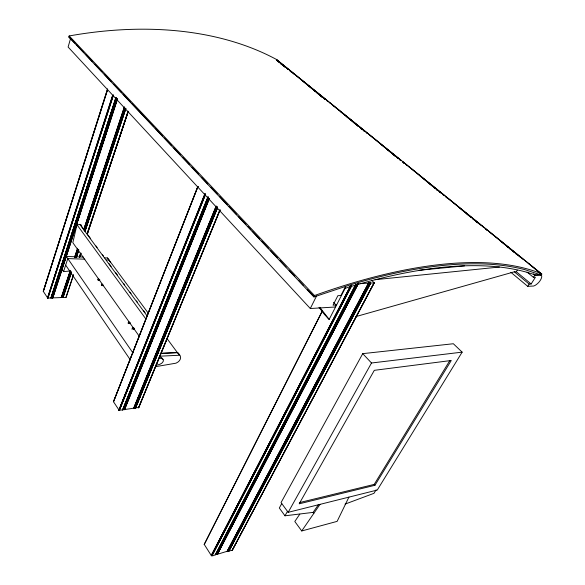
<?xml version="1.0" encoding="UTF-8"?>
<svg xmlns="http://www.w3.org/2000/svg" width="585" height="585" viewBox="0 0 585 585"><rect width="100%" height="100%" fill="white"/><g stroke="black" fill="none" stroke-linecap="round" stroke-linejoin="round"><path stroke-width="0.88" d="M541.754 273.992L541.666 273.802A510.683 200.063 -35.5 0 0 314.496 295.549A0.877 0.497 -43.1 0 0 313.662 296.456A0.877 0.497 -43.1 0 0 314.255 296.851L348.492 285.436A509.104 199.361 -35.5 0 1 524.942 269.678L540.781 274.906L541.747 274.051L276.581 59.524L276.72 59.933M370.064 283.067L228.472 551.041L370.064 283.067L374.246 282.943L371.599 280.208M73.556 274.884L66.222 297.143M276.727 59.904L285.231 66.895M83.648 229.166L81.498 226.234A2.186 1.609 -34.3 0 0 79.948 224.552L76.971 224.75L72.818 242.673L139.647 336.792M359.994 283.601L370.027 283.045M70.58 38.456L68.109 47.034L310.306 308.522L335.008 307.023L336.039 305.004L333.516 302.372M65.973 297.385L47.758 298.079L43.268 291.323L107.545 88.84M43.268 291.323L107.479 89.688M43.809 290.211L107.304 90.558M47.524 297.977L112.598 95.37M47.612 298.028L112.715 95.45M47.641 298.043L113.336 94.719M47.882 298.109L113.161 95.611M47.977 298.116L113.3 95.633M115.801 97.746L50.924 298.006L115.925 97.754M51.071 297.984L116.093 97.739M51.217 297.919L116.152 97.666M52.219 297.743L116.81 98.741M52.336 297.823L116.876 98.799M52.387 297.845L117 98.865M52.467 297.882L117.19 98.938M52.562 297.904L117.329 98.975L52.687 297.926M52.818 297.926L117.227 99.874M69.805 271.023L63.553 271.608L67.801 258.585L84.825 259.184M61.264 297.582L70.2 270.753M74.712 256.903L77.637 248.252M83.874 229.21L124.291 107.187M61.352 297.575L70.354 270.716M74.807 256.903L77.505 249.086M83.962 229.21L124.451 107.179M61.498 297.531L70.163 271.381M74.741 257.539L77.6 248.888M83.823 230.044L124.532 107.033M62.536 297.319L70.843 272.135M75.757 257.422L78.032 250.446M84.671 230.527L125.183 108.188L84.766 230.6M62.624 297.392L71.173 271.316M75.853 257.488L78.397 249.656M62.697 297.429L70.99 272.252M75.926 257.524L78.463 249.693M84.847 230.636L125.344 108.298M62.756 297.451L71.187 272.325L62.873 297.487M76.277 256.683L78.668 249.773M84.905 230.658L125.563 108.386M76.394 256.72L78.763 249.788L76.496 256.735M85.03 230.695L125.665 108.415M62.968 297.502L71.121 273.224M85.125 230.717L125.804 108.444M63.1 297.509L71.187 273.224M76.62 256.749L78.668 250.672M85 231.594L125.87 108.452M65.908 297.392L73.447 274.899M80.664 253.268L79.48 256.735L80.774 253.261M128.005 111.391L87.275 233.371L128.122 111.399M79.458 257.539L80.964 253.1L79.516 257.48M138.813 407.445L119.201 410.334L113.49 401.741L197.847 186.403M113.49 401.741L197.964 186.388M198.03 186.388L113.607 401.442M204.838 193.825L118.879 410.187L205.035 193.964M119.011 410.268L205.138 194.008M119.099 410.304L204.911 194.9M119.201 410.334L205.028 194.929M119.303 410.348L205.525 194.11M119.45 410.348L205.635 194.118M122.557 409.939L207.916 196.962M122.682 409.909L208.055 196.933M122.799 409.851L208.136 196.889M123.888 409.456L208.501 198.461M123.962 409.529L208.538 198.498M124.013 409.558L208.735 198.615M124.093 409.602L208.838 198.659M124.188 409.639L208.947 198.695M124.291 409.661L209.108 198.732M124.437 409.675L209.218 198.746M124.539 409.675L209.291 198.754M133.57 408.469L216.077 206.256M133.665 408.447L216.245 206.227M133.811 408.381L216.326 206.176M134.894 408.008L216.655 207.741M134.974 408.081L217.079 206.966M135.003 408.096L217.262 207.061M135.113 408.147L217.364 207.105L135.208 408.176M217.481 207.134L135.245 408.191L217.247 208.004M135.42 408.206L217.393 208.026M135.552 408.198L217.43 208.026M138.513 407.803L219.836 210.015M138.579 407.796L219.989 210M138.711 407.745L220.136 209.898M348.909 497.14L337.128 521.367L301.728 530.961L294.803 521.498L299.776 514.171M310.306 308.522L316.529 296.017M227.28 551.253L217.423 554.266C215.602 553.564 213.598 556.869 211.265 555.472L204.223 544.379L322.496 310.555M204.26 544.459L322.503 310.81M345.633 286.321L340.901 295.527L337.874 295.681L333.019 305.18L336.039 305.004M319.015 307.366L324.551 314.54L329.15 319.454L345.669 287.301M350.393 285.985L211.302 555.523L350.539 286.102M211.404 555.611L350.656 286.16M211.499 555.67L350.781 286.219M211.602 555.713L350.912 286.262M211.711 555.735L351 286.292M211.792 555.75L351.548 285.502M211.909 555.75L351.717 285.517L212.055 555.721M215.28 554.851L355.834 284.208M215.412 554.799L355.885 284.273M216.677 554.068L356.579 284.997M216.699 554.09L357.135 284.273M216.801 554.178L357.208 284.317M216.867 554.214L357.333 284.376M357.377 284.39L216.969 554.251L357.464 284.42M217.086 554.28L358.02 283.645M217.203 554.295L358.144 283.659M217.313 554.288L358.269 283.666L217.423 554.266M226.958 551.677L368.616 282.891M227.053 551.648L368.674 282.964M227.229 551.516L368.704 283.169M228.384 550.982L369.808 282.921M228.362 550.96L369.91 282.986M232.464 549.761L232.223 550.251L228.574 551.085L370.232 283.125M228.72 551.121L370.407 283.169M228.837 551.136L370.495 283.184M228.947 551.128L370.649 283.191M232.186 550.258L374.166 282.701M232.223 550.251L374.203 282.752M232.391 550.156L374.254 282.862M362.737 353.647L281.056 502.588L288.186 512.328L377.266 490.047L462.143 352.141L453.346 343.739L362.737 353.647L371.504 363L462.143 352.141M281.758 503.553L279.316 507.999L284.983 515.802L313.129 512.38L318.255 504.921M284.983 515.802L287.469 511.348M288.186 512.328L371.504 363M299.344 502.632L374.217 484.395L449.909 360.426M374.956 485.279L451.269 360.499L374.312 370.327L299.191 503.817L374.956 485.279L374.217 484.395M376.104 489.857L373.976 493.323L345.055 504.109M355.892 316.595L514.317 271.806L516.328 271.74L517.25 270.255M510.851 272.296L527.721 286.321L529.14 284.076L531.143 283.981L535.414 277.239L533.41 277.319L527.056 272.12M533.41 277.319L534.844 275.052L541.015 274.928A7.327 3.137 -47.1 0 1 540.226 280.486A7.327 3.137 -47.1 0 1 533.717 286.021L527.721 286.321M301.728 530.961L320.002 504.372M204.45 543.962L204.223 544.379M344.477 288.573L348.287 287.301A506.72 198.3 -35.5 0 1 535.619 275.096L540.803 274.913M276.581 59.524A381.837 249.875 -30.4 0 0 69.198 35.941L68.789 36.943L313.743 296.807M227.229 551.15L228.34 550.938M158.623 358.532L161.16 358.291L163.471 359.57C163.902 363.263 159.04 365.135 155.961 365.018M155.522 366.693L175.99 363.175C181.109 360.982 182.483 356.053 177.43 352.66L160.29 353.442M375.08 279.696L499.407 267.031M419.226 270.248L464.585 265.846M159.478 356.214L179.346 355.256M160.224 353.355L177.365 352.572L178.257 353.311M159.127 357.157L161.387 357.377L162.805 359.197M106.324 259.945L109.007 260.033L110.558 262.416M83.311 257.056L66.31 256.427L133.029 353.048M104.781 257.846L107.465 257.948L108.964 259.996M276.734 59.809L401.054 160.407M402.487 161.46L541.717 274.153M286.672 67.948L288.069 69.191M289.517 70.244L325.004 99.062M326.452 100.115L327.849 101.366M329.296 102.412L330.715 103.56M332.141 104.715L364.784 131.237M366.239 132.29L367.621 133.534M369.077 134.587L401.01 160.539M402.465 161.584L404.557 163.412M406.019 164.458L407.401 165.709M408.856 166.754L440.783 192.714M442.245 193.759L444.337 195.58M445.799 196.633L447.174 197.884M448.644 198.929L480.563 224.881M482.033 225.927L483.4 227.185M485.579 228.801L486.954 230.051M488.424 231.097L520.336 257.056M521.813 258.102L523.18 259.352M528.204 263.272L541.644 274.292M276.69 60.028L285.188 66.982M286.635 68.072L288.025 69.286L286.591 68.167M290.189 70.946L291.579 72.16M293.026 73.242L294.452 74.39M300.844 79.56L324.96 99.165L323.483 98.104M326.415 100.247L327.797 101.461M332.806 105.417L334.225 106.565M340.616 111.735L358.342 126.163M359.797 127.252L361.888 129.036L359.716 127.376M363.343 130.119L364.733 131.34L363.248 130.287M366.188 132.422L367.57 133.636M380.396 143.91L398.114 158.345M399.57 159.42L400.952 160.641M403.123 162.294L404.506 163.515L403.014 162.462M405.961 164.597L407.365 165.774M420.169 176.085L437.887 190.52M439.342 191.595L440.724 192.816M442.896 194.469L444.278 195.69L442.808 194.608M445.741 196.765L447.137 197.949M459.942 208.26L471.261 217.525M472.731 218.6L477.653 222.695M479.122 223.77L480.497 224.991M485.513 228.94L486.91 230.124M499.722 240.435L511.063 249.663M512.504 250.775L517.454 254.833M518.895 255.945L520.292 257.129M539.494 272.603L541.622 274.328M276.647 60.123L282.314 64.745M283.71 65.929L285.151 67.048M290.101 71.099L291.542 72.218M307.183 84.825L315.71 91.721M317.092 92.935L322.101 96.898M346.956 117.007L355.483 123.903M358.32 126.199L356.857 125.11L358.254 126.294M387.438 149.753L395.248 156.078M398.092 158.374L396.623 157.292L398.019 158.469M399.511 159.522L400.93 160.67M427.211 181.935L435.021 188.253M437.858 190.549L436.388 189.467L437.785 190.651M439.284 191.697L440.702 192.853M466.976 214.11L471.239 217.554M472.636 218.739L474.793 220.428M477.631 222.724L476.161 221.649L477.55 222.827M506.749 246.285L508.168 247.433M509.564 248.618L511.012 249.736M512.401 250.921L514.559 252.603M515.926 253.824L517.403 254.906M277.253 60.833L279.433 62.507M280.807 63.706L282.27 64.803M283.666 65.981L285.114 67.107M313.516 90.09L315.644 91.816M317.019 93.015L319.198 94.69M322.035 96.986L320.573 95.889L321.962 97.066M323.461 98.134L324.88 99.282M353.281 122.272L355.409 123.991M361.801 129.168L360.331 128.071L361.727 129.248M363.226 130.316L364.645 131.464M393.756 155.025L395.175 156.173M433.522 187.2L434.947 188.355M280.756 63.758L282.204 64.884M68.818 36.972L74.887 43.063M533.425 273.897L534.844 275.052M516.387 271.791L531.143 283.981M514.383 271.857L529.14 284.076M177.95 352.982L178.359 353.442M69.198 35.941L314.496 295.549M76.767 45.052L83.662 52.357M86.171 55.019L92.43 61.659M94.938 64.321L101.834 71.626M104.342 74.288L111.23 81.593M113.739 84.247L121.256 92.225M123.135 94.214L130.66 102.192M131.91 103.516L153.84 126.77M155.098 128.1L162.615 136.071M164.495 138.067L171.39 145.373M173.891 148.027L180.158 154.674M182.666 157.328L189.562 164.641M192.063 167.295L198.33 173.942M201.467 177.262L207.733 183.909M210.863 187.229L217.13 193.869M219.638 196.531L227.155 204.501M229.035 206.498L236.552 214.468M238.431 216.457L245.956 224.435M247.835 226.424L250.965 229.744M252.223 231.075L259.74 239.046M261.619 241.042L268.515 248.347M270.394 250.343L277.283 257.649M279.791 260.31L286.058 266.95M289.187 270.277L294.833 276.252M298.591 280.237L303.6 285.553M307.359 289.538L314.255 296.851M319.805 307.315L329.15 319.454M313.129 512.38L313.845 513.33M107.465 257.948L148.071 312.909M167.054 338.62L177.365 352.572M87.962 235.024L90.653 238.687M96.042 246.014L97.117 247.477M102.507 254.804L103.589 256.267M108.971 263.594L111.128 266.526M115.442 272.383L117.592 275.316M123.523 283.374L124.598 284.836M129.987 292.164L131.062 293.626M136.451 300.953L137.526 302.416M143.457 310.474L145.073 312.675M79.948 224.552L147.318 316.207M76.971 224.75L145.775 318.84M65.666 265.122L130.353 359.899M62.083 269.436L63.553 271.608M178.388 353.479L178.622 353.852M178.476 353.618L178.864 354.62M178.622 353.903L178.834 354.459M99.735 280.135A1.097 0.541 21.4 0 1 98.419 280.105A1.097 0.541 21.4 0 1 97.775 279.199A1.097 0.541 21.4 0 1 99.092 279.228M99.333 279.359A1.097 0.541 21.4 0 1 99.772 279.849M103.457 285.158A1.097 0.548 21.5 0 1 102.258 285.348A1.097 0.548 21.5 0 1 101.402 284.398A1.097 0.548 21.5 0 1 102.755 284.376M134.301 329.07A1.148 0.607 23 0 1 132.656 328.726A1.148 0.607 23 0 1 132.715 327.754A1.148 0.607 23 0 1 134.338 328.434M130.367 323.249A1.141 0.6 22.8 0 1 128.846 323.183A1.141 0.6 22.8 0 1 128.481 322.13A1.141 0.6 22.8 0 1 130.133 322.562M97.958 280.01A1.097 0.541 21.4 0 1 99.194 280.5M101.38 285.18A1.097 0.548 21.5 0 1 103.004 285.824M131.91 329.128A1.148 0.607 23 0 1 132.89 328.792A1.148 0.607 23 0 1 134.045 329.626M128.042 323.161A1.141 0.6 22.8 0 1 129.914 323.746M128.312 111.289L87.319 234.095L128.312 111.311"/></g></svg>
